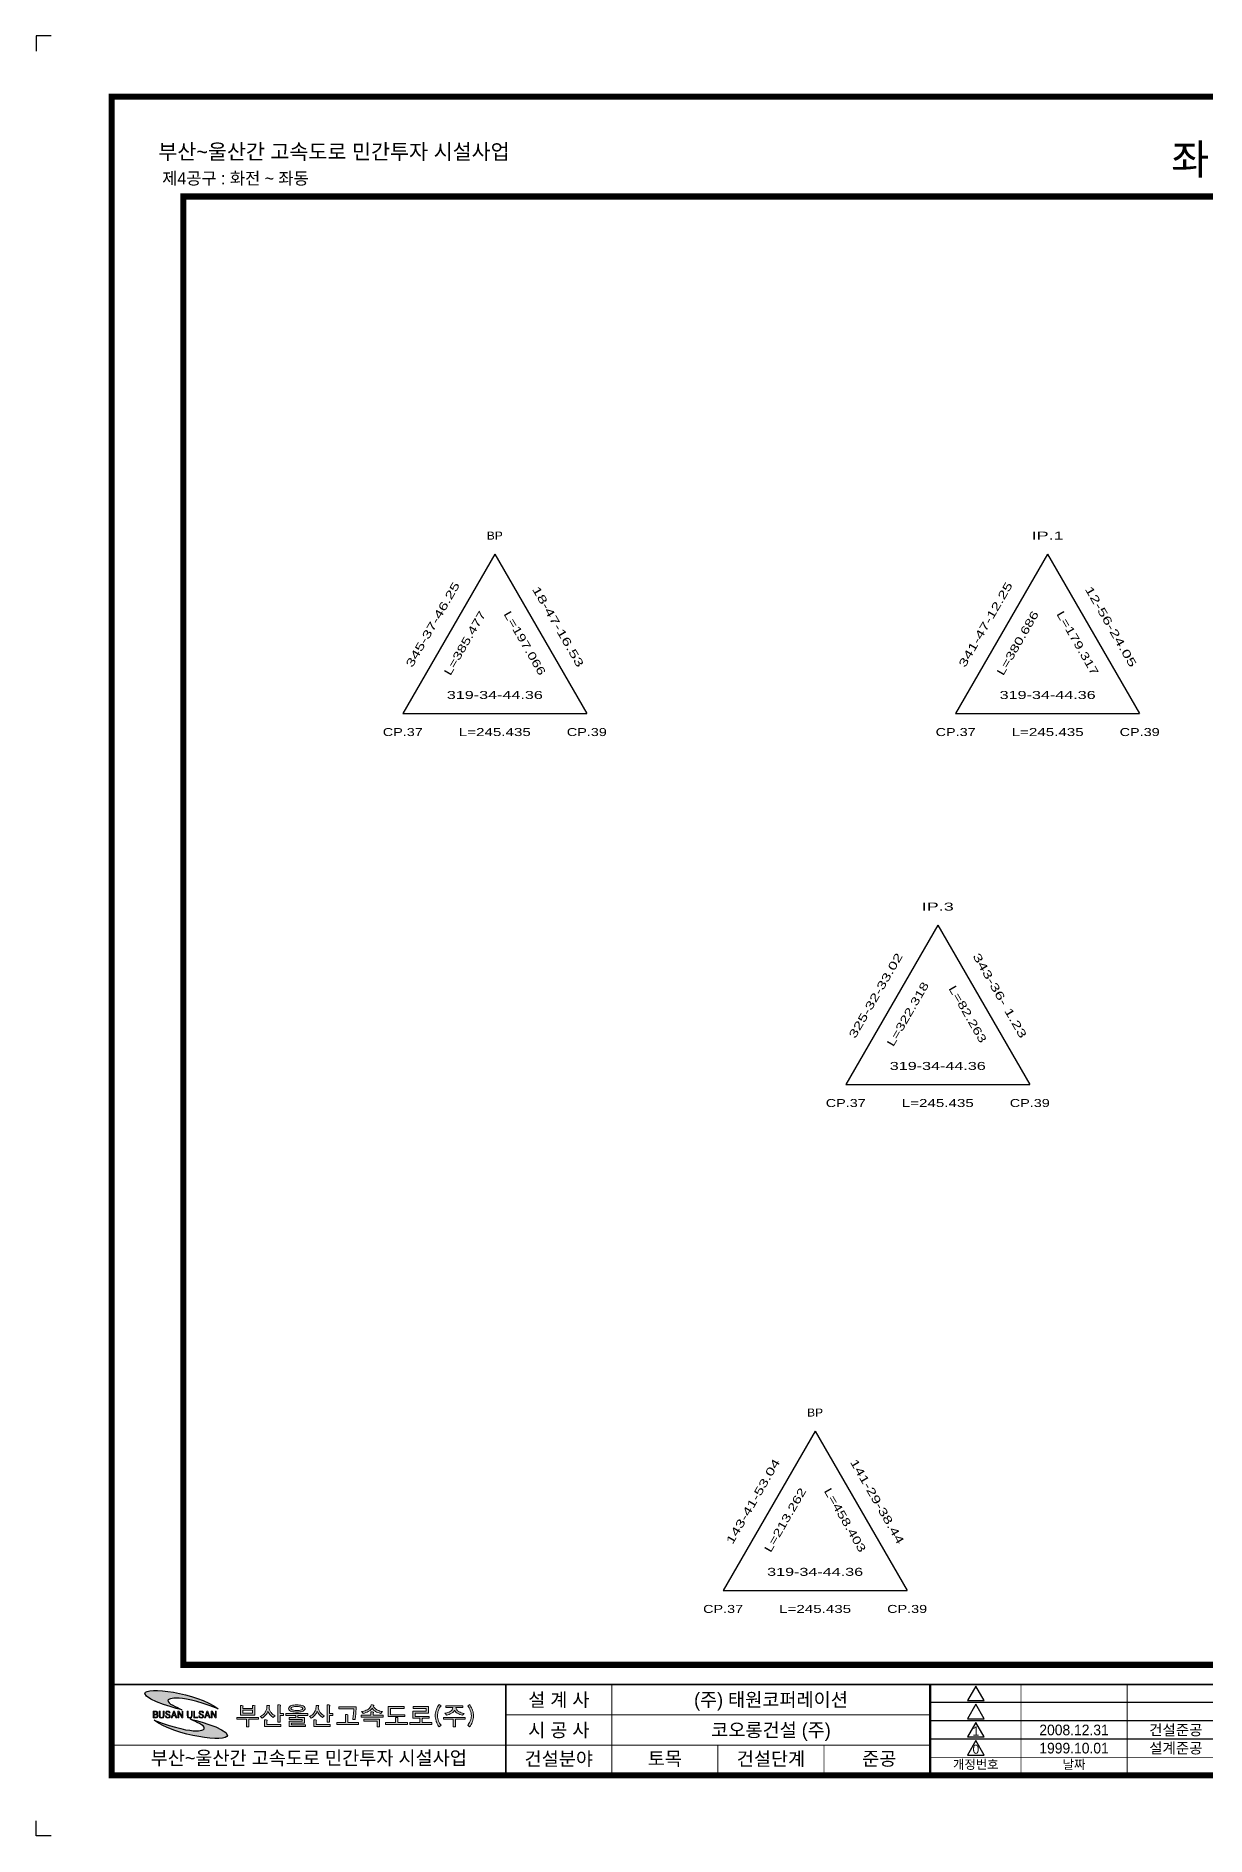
# Model space of a CAD drawing. Header units: millimetres. Extents: x 0 to 841, y 0 to 594.
# Drawn here: x 0 to 386, y 0 to 594 of the extents above; entities that cross this region are included whole.
import ezdxf
from ezdxf.enums import TextEntityAlignment as Align

# ---------------------------------------------------------------- set-up
doc = ezdxf.new("R2010")
doc.units = ezdxf.units.MM
doc.header["$LTSCALE"] = 10
for name, color, linetype in [('CA-TABL-LIN2', 1, 'Continuous'), ('CA-TABL-TEX1', 6, 'Continuous'), ('CA-TABL-TEX2', 3, 'Continuous'), ('CX-BORD', 3, 'Continuous'), ('CX-BORD-LIN1', 4, 'Continuous'), ('CX-BORD-LIN2', 3, 'Continuous'), ('CX-BORD-TEX2', 7, 'Continuous'), ('CX-BORD-TEX3', 6, 'Continuous'), ('CX-MISC', 2, 'Continuous'), ('CZ-LIN1', 7, 'Continuous')]:
    doc.layers.add(name, color=color, linetype=linetype)
doc.styles.add('RP2', font='Dotum.ttf')
doc.styles.add('TB_TEXT', font='Dotum.ttf')
doc.styles.add('TB_WBTXT', font='Dotum.ttf')
doc.styles.add('TB_WMTXT', font='Dotum.ttf')

# ---------------------------------------------------------------- blocks, each defined once
blk = doc.blocks.new('CXGLOGO-EX흑백1')
h = blk.add_hatch(color=74)
edge = h.paths.add_edge_path()
edge.add_spline(control_points=[(3.24, 1.49), (1.67, 2.6), (-1.78, 3.37), (-1.38, 4.71), (-1.38, 4.71), (-1.38, 4.71), (0.38, 7.51), (15.15, 1.88)], knot_values=[0, 0, 0, 0, 0.25, 0.25, 0.25, 0.25, 0.5, 0.5, 0.5, 0.5], degree=3, periodic=0)
edge.add_spline(control_points=[(15.15, 1.88), (8, 7.3), (-8.94, 9.33), (-8.99, 6.91)], knot_values=[0.5, 0.5, 0.5, 0.5, 0.75, 0.75, 0.75, 0.75], degree=3, periodic=0)
edge.add_spline(control_points=[(-8.99, 6.91), (-9.03, 4.5), (3.24, 1.49), (3.24, 1.49)], knot_values=[0.75, 0.75, 0.75, 0.75, 1, 1, 1, 1], degree=3, periodic=0)
h = blk.add_hatch(color=256)
h.paths.add_polyline_path([(11.6, 0.69), (11.94, -0.26), (11.26, -0.26)], flags=16)
h.paths.add_polyline_path([(12.25, -1.14), (12.54, -1.14), (11.73, 1.06), (11.48, 1.06), (10.67, -1.14), (10.96, -1.14), (11.18, -0.49), (12.02, -0.49)])
h.paths.add_polyline_path([(1.54, -1.14), (0.73, 1.06), (0.48, 1.06), (-0.33, -1.14), (-0.04, -1.14), (0.19, -0.49), (1.03, -0.49), (1.25, -1.14)])
h.paths.add_polyline_path([(1.9, -1.14), (2.17, -1.14), (2.17, 0.61), (3.23, -1.14), (3.52, -1.14), (3.52, 1.06), (3.25, 1.06), (3.25, -0.65), (2.21, 1.06), (1.9, 1.06)])
h.paths.add_polyline_path([(5.3, -0.69), (5.27, -0.48), (5.27, 1.06), (5, 1.06), (5, -0.45), (5.03, -0.7), (5.1, -0.9), (5.16, -0.98), (5.32, -1.1), (5.52, -1.17), (5.77, -1.2), (5.79, -1.2), (6.04, -1.17), (6.25, -1.1), (6.41, -1), (6.41, -0.99), (6.53, -0.82), (6.59, -0.61), (6.6, -0.45), (6.6, 1.06), (6.33, 1.06), (6.33, -0.46), (6.29, -0.7), (6.19, -0.86), (6.01, -0.96), (5.79, -0.98), (5.55, -0.94), (5.4, -0.86)])
h.paths.add_polyline_path([(7.36, 1.06), (7.09, 1.06), (7.09, -1.14), (8.47, -1.14), (8.47, -0.93), (7.36, -0.93)])
h.paths.add_polyline_path([(10.02, 1.02), (9.81, 1.08), (9.56, 1.11), (9.56, 1.11), (9.3, 1.08), (9.1, 1.02), (9.01, 0.95), (8.88, 0.78), (8.84, 0.56), (8.84, 0.54), (8.88, 0.31), (9, 0.15), (9.13, 0.06), (9.37, -0.05), (9.48, -0.09), (9.53, -0.11), (9.76, -0.21), (9.83, -0.25), (10, -0.36), (10.06, -0.48), (10.08, -0.62), (10.02, -0.84), (9.94, -0.9), (9.76, -0.97), (9.57, -0.98), (9.32, -0.94), (9.17, -0.86), (9.07, -0.7), (9.04, -0.45), (8.77, -0.45), (8.8, -0.69), (8.87, -0.89), (8.94, -0.99), (9.1, -1.1), (9.31, -1.17), (9.56, -1.2), (9.57, -1.2), (9.84, -1.17), (10.04, -1.12), (10.15, -1.05), (10.28, -0.89), (10.34, -0.68), (10.35, -0.58), (10.32, -0.35), (10.21, -0.18), (10.18, -0.16), (10.05, -0.07), (9.82, 0.03), (9.65, 0.11), (9.38, 0.22), (9.22, 0.31), (9.21, 0.32), (9.13, 0.51), (9.13, 0.57), (9.2, 0.78), (9.25, 0.82), (9.45, 0.89), (9.55, 0.9), (9.78, 0.85), (9.9, 0.77), (10.02, 0.59), (10.05, 0.47), (10.32, 0.47), (10.28, 0.71), (10.17, 0.89), (10.17, 0.9)])
h.paths.add_polyline_path([(12.89, -1.14), (13.16, -1.14), (13.16, 0.61), (14.23, -1.14), (14.52, -1.14), (14.52, 1.06), (14.24, 1.06), (14.24, -0.65), (13.2, 1.06), (12.89, 1.06)])
h.paths.add_polyline_path([(0.27, -0.26), (0.61, 0.69), (0.95, -0.26)], flags=16)
h.paths.add_polyline_path([(-5.98, 0.11), (-5.98, 0.84), (-5.48, 0.84), (-5.24, 0.81), (-5.13, 0.75), (-5.04, 0.57), (-5.04, 0.49), (-5.09, 0.27), (-5.16, 0.19), (-5.34, 0.12), (-5.5, 0.11)], flags=16)
h.paths.add_polyline_path([(-5.98, -0.93), (-5.98, -0.1), (-5.44, -0.1), (-5.2, -0.13), (-5.1, -0.17), (-4.98, -0.33), (-4.96, -0.52), (-5.01, -0.75), (-5.09, -0.85), (-5.27, -0.92), (-5.44, -0.93)], flags=16)
h.paths.add_polyline_path([(-5.12, 1.02), (-5.35, 1.06), (-5.4, 1.06), (-6.25, 1.06), (-6.25, -1.14), (-5.37, -1.14), (-5.12, -1.12), (-4.92, -1.05), (-4.85, -0.99), (-4.74, -0.83), (-4.69, -0.61), (-4.68, -0.52), (-4.72, -0.28), (-4.81, -0.13), (-4.98, 0), (-5.07, 0.03), (-4.88, 0.15), (-4.85, 0.19), (-4.77, 0.39), (-4.76, 0.5), (-4.8, 0.72), (-4.92, 0.9), (-4.94, 0.91)])
h.paths.add_polyline_path([(-3.97, -0.69), (-3.99, -0.48), (-3.99, 1.06), (-4.26, 1.06), (-4.26, -0.45), (-4.24, -0.7), (-4.16, -0.9), (-4.1, -0.98), (-3.95, -1.1), (-3.74, -1.17), (-3.49, -1.2), (-3.48, -1.2), (-3.22, -1.17), (-3.01, -1.1), (-2.86, -1), (-2.85, -0.99), (-2.74, -0.82), (-2.68, -0.61), (-2.66, -0.45), (-2.66, 1.06), (-2.94, 1.06), (-2.94, -0.46), (-2.97, -0.7), (-3.08, -0.86), (-3.26, -0.96), (-3.47, -0.98), (-3.72, -0.94), (-3.87, -0.86)])
h.paths.add_polyline_path([(-0.83, 0.9), (-0.97, 1.02), (-1.18, 1.08), (-1.44, 1.11), (-1.69, 1.08), (-1.89, 1.02), (-1.98, 0.95), (-2.11, 0.78), (-2.16, 0.56), (-2.16, 0.54), (-2.12, 0.31), (-2, 0.15), (-1.86, 0.06), (-1.63, -0.05), (-1.52, -0.09), (-1.47, -0.11), (-1.24, -0.21), (-1.17, -0.25), (-1, -0.36), (-0.93, -0.48), (-0.92, -0.62), (-0.97, -0.84), (-1.05, -0.9), (-1.23, -0.97), (-1.42, -0.98), (-1.67, -0.94), (-1.82, -0.86), (-1.92, -0.7), (-1.96, -0.45), (-2.22, -0.45), (-2.2, -0.69), (-2.12, -0.89), (-2.05, -0.99), (-1.89, -1.1), (-1.69, -1.17), (-1.43, -1.2), (-1.42, -1.2), (-1.16, -1.17), (-0.96, -1.12), (-0.85, -1.05), (-0.71, -0.89), (-0.65, -0.68), (-0.64, -0.58), (-0.68, -0.35), (-0.79, -0.18), (-0.81, -0.16), (-0.95, -0.07), (-1.17, 0.03), (-1.35, 0.11), (-1.61, 0.22), (-1.77, 0.31), (-1.78, 0.32), (-1.86, 0.51), (-1.86, 0.57), (-1.79, 0.78), (-1.74, 0.82), (-1.55, 0.89), (-1.44, 0.9), (-1.22, 0.85), (-1.09, 0.77), (-0.97, 0.59), (-0.95, 0.47), (-0.68, 0.47), (-0.72, 0.71), (-0.82, 0.89)])
h = blk.add_hatch(color=256)
h.paths.add_polyline_path([(63.25, -2.21), (67.68, -2.21), (67.68, -4.14), (68.44, -4.14), (68.44, -1.6), (63.25, -1.6)])
h.paths.add_polyline_path([(74.44, -1.23), (74.5, -1.07), (74.18, -0.99), (73.66, -0.99), (73.66, -2.67), (70.41, -2.67), (70.41, -3.28), (77.61, -3.28), (77.61, -2.67), (74.41, -2.67), (74.41, -1.3)])
h.paths.add_polyline_path([(93.49, -1.61), (96.71, -1.61), (96.71, -0.99), (89.51, -0.99), (89.51, -1.61), (92.73, -1.61), (92.73, -4.14), (93.49, -4.14)])
h.paths.add_polyline_path([(98.53, -1.72), (98.37, -2.14), (98.33, -2.24), (98.14, -2.64), (97.91, -3.02), (97.66, -3.37), (97.51, -3.56), (98.15, -4.08), (98.41, -3.72), (98.64, -3.35), (98.84, -2.96), (99.02, -2.55), (99.1, -2.3), (99.23, -1.88), (99.33, -1.44), (99.4, -1.01), (99.43, -0.57), (99.43, -0.39), (99.41, 0.03), (99.35, 0.47), (99.26, 0.9), (99.13, 1.34), (99.11, 1.39), (98.97, 1.77), (98.79, 2.15), (98.58, 2.55), (98.35, 2.95), (98.16, 3.25), (97.51, 2.85), (97.76, 2.5), (97.99, 2.12), (98.19, 1.72), (98.35, 1.32), (98.51, 0.88), (98.62, 0.44), (98.69, 0.02), (98.72, -0.4), (98.72, -0.42), (98.7, -0.86), (98.63, -1.29)])
h.paths.add_polyline_path([(93.89, 1.53), (93.7, 1.9), (93.59, 2.25), (95.94, 2.25), (95.94, 2.86), (90.28, 2.86), (90.28, 2.25), (92.65, 2.25), (92.53, 1.84), (92.33, 1.47), (92.04, 1.16), (91.73, 0.92), (91.38, 0.74), (91, 0.59), (90.57, 0.47), (90.09, 0.38), (89.95, 0.36), (90.26, 0.07), (90.53, -0.26), (90.95, -0.16), (91.37, -0.02), (91.77, 0.15), (92.15, 0.37), (92.57, 0.66), (92.88, 0.96), (93.09, 1.27), (93.11, 1.32), (93.33, 1.02), (93.63, 0.73), (94.03, 0.44), (94.15, 0.37), (94.54, 0.16), (94.94, -0.02), (95.35, -0.17), (95.77, -0.28), (96, 0.01), (96.29, 0.32), (95.8, 0.42), (95.36, 0.55), (94.97, 0.7), (94.62, 0.88), (94.53, 0.93), (94.17, 1.21)])
h.paths.add_polyline_path([(86.94, -1.7), (87.06, -2.13), (87.12, -2.3), (87.28, -2.72), (87.46, -3.12), (87.67, -3.51), (87.91, -3.88), (88.06, -4.08), (88.71, -3.56), (88.44, -3.21), (88.2, -2.85), (87.98, -2.45), (87.89, -2.24), (87.73, -1.81), (87.61, -1.38), (87.54, -0.96), (87.51, -0.52), (87.51, -0.42), (87.53, -0.01), (87.6, 0.42), (87.7, 0.86), (87.85, 1.3), (87.85, 1.32), (88.03, 1.74), (88.24, 2.13), (88.46, 2.51), (88.71, 2.85), (88.05, 3.25), (87.8, 2.85), (87.57, 2.45), (87.37, 2.06), (87.21, 1.67), (87.1, 1.39), (86.97, 0.95), (86.88, 0.52), (86.82, 0.08), (86.8, -0.35), (86.8, -0.39), (86.81, -0.83), (86.86, -1.26)])
h.paths.add_polyline_path([(79.45, 1.02), (79.45, -1.26), (81.7, -1.26), (81.7, -2.67), (78.45, -2.67), (78.45, -3.28), (85.65, -3.28), (85.65, -2.67), (82.45, -2.67), (82.45, -1.49), (82.46, -1.45), (82.49, -1.41), (82.54, -1.33), (82.55, -1.26), (84.84, -1.26), (84.84, -0.65), (80.21, -0.65), (80.21, 0.42), (84.56, 0.42), (84.56, 2.62), (79.47, 2.62), (79.47, 2), (83.8, 2), (83.8, 1.02)])
h.paths.add_polyline_path([(76.55, 2.56), (71.31, 2.56), (71.31, -0.7), (76.71, -0.7), (76.71, -0.1), (72.08, -0.1), (72.08, 1.94), (76.55, 1.94)])
h.paths.add_polyline_path([(66.12, 0.8), (65.59, 0.8), (65.59, -0.3), (62.37, -0.3), (62.37, -0.9), (69.57, -0.9), (69.57, -0.3), (66.36, -0.3), (66.36, 0.47), (66.39, 0.55), (66.45, 0.71)])
h.paths.add_polyline_path([(66.51, 3.1), (66.13, 3.15), (65.62, 3.15), (65.55, 2.77), (65.38, 2.41), (65.1, 2.07), (64.75, 1.78), (64.42, 1.56), (64.06, 1.38), (63.66, 1.22), (63.23, 1.08), (62.77, 0.98), (62.49, 0.94), (62.76, 0.65), (63.01, 0.34), (63.46, 0.46), (63.9, 0.59), (64.3, 0.74), (64.68, 0.92), (64.87, 1.02), (65.3, 1.3), (65.63, 1.59), (65.88, 1.89), (65.96, 2.01), (66.16, 1.71), (66.45, 1.42), (66.83, 1.14), (67.1, 0.98), (67.47, 0.78), (67.87, 0.62), (68.3, 0.47), (68.73, 0.35), (68.84, 0.33), (69.11, 0.62), (69.42, 0.91), (68.98, 0.98), (68.55, 1.09), (68.14, 1.24), (67.74, 1.41), (67.49, 1.55), (67.05, 1.83), (66.72, 2.14), (66.5, 2.44), (66.43, 2.62), (66.42, 2.8), (66.49, 2.95)])
h.paths.add_polyline_path([(41.14, 1.3), (40.63, 1.32), (40.18, 1.37), (39.79, 1.46), (39.64, 1.51), (39.23, 1.76), (39.15, 1.95), (39.32, 2.24), (39.64, 2.4), (39.99, 2.5), (40.41, 2.56), (40.9, 2.59), (41.14, 2.6), (41.65, 2.58), (42.1, 2.53), (42.48, 2.44), (42.62, 2.4), (43.03, 2.16), (43.12, 1.95), (42.94, 1.67), (42.62, 1.51), (42.27, 1.41), (41.85, 1.34), (41.36, 1.3)], flags=16)
h.paths.add_polyline_path([(41.55, 3.14), (41.14, 3.15), (40.62, 3.13), (40.15, 3.09), (39.72, 3.01), (39.35, 2.9), (39.08, 2.79), (38.67, 2.52), (38.44, 2.21), (38.39, 1.95), (38.48, 1.6), (38.76, 1.31), (39.08, 1.12), (39.42, 0.98), (39.8, 0.87), (40.23, 0.8), (40.71, 0.76), (41.14, 0.75), (41.65, 0.76), (42.12, 0.81), (42.54, 0.89), (42.92, 1), (43.19, 1.12), (43.6, 1.39), (43.83, 1.7), (43.88, 1.95), (43.79, 2.3), (43.51, 2.6), (43.19, 2.79), (42.85, 2.92), (42.47, 3.03), (42.03, 3.1)])
h.paths.add_polyline_path([(47.59, -1.92), (47.27, -1.84), (46.75, -1.84), (46.75, -3.95), (52.12, -3.95), (52.12, -3.34), (47.52, -3.34), (47.52, -2.2), (47.52, -2.14), (47.55, -2.09)])
h.paths.add_polyline_path([(31.34, -1.92), (31.02, -1.84), (30.5, -1.84), (30.5, -3.95), (35.87, -3.95), (35.87, -3.34), (31.27, -3.34), (31.27, -2.2), (31.27, -2.14), (31.29, -2.09)])
h.paths.add_polyline_path([(42.94, -1.66), (42.94, -2.22), (38.57, -2.22), (38.57, -4.04), (43.94, -4.04), (43.94, -3.43), (39.33, -3.43), (39.33, -2.84), (43.7, -2.84), (43.7, -1.05), (41.51, -1.05), (41.51, -0.34), (44.73, -0.34), (44.73, 0.27), (37.53, 0.27), (37.53, -0.34), (40.75, -0.34), (40.75, -1.05), (38.57, -1.05), (38.57, -1.66)])
h.paths.add_polyline_path([(21.28, -0.99), (21.28, -1.61), (24.5, -1.61), (24.5, -4.14), (25.26, -4.14), (25.26, -1.61), (28.48, -1.61), (28.48, -0.99)])
h.paths.add_polyline_path([(51.7, 3.15), (51.16, 3.15), (51.16, -2.53), (51.92, -2.53), (51.92, -0.36), (52.98, -0.36), (52.98, 0.26), (51.92, 0.26), (51.92, 2.67), (51.94, 2.77), (51.98, 2.87), (52.02, 3.07)])
h.paths.add_polyline_path([(48.36, 2.89), (47.98, 2.94), (47.48, 2.94), (47.48, 2.49), (47.44, 2.06), (47.35, 1.64), (47.2, 1.23), (47.01, 0.84), (46.93, 0.69), (46.66, 0.31), (46.37, -0.01), (46.04, -0.29), (45.68, -0.5), (45.32, -0.65), (45.61, -0.92), (45.89, -1.23), (46.26, -0.98), (46.6, -0.71), (46.92, -0.41), (47.04, -0.28), (47.33, 0.08), (47.57, 0.45), (47.76, 0.83), (47.84, 1.05), (48.01, 0.66), (48.24, 0.28), (48.51, -0.08), (48.82, -0.41), (49.15, -0.7), (49.5, -0.96), (49.6, -1.02), (49.91, -0.72), (50.23, -0.43), (49.86, -0.27), (49.51, -0.04), (49.19, 0.26), (48.87, 0.62), (48.84, 0.66), (48.57, 1.07), (48.37, 1.48), (48.26, 1.87), (48.22, 2.19), (48.25, 2.48), (48.33, 2.7)])
h.paths.add_polyline_path([(35.45, 3.15), (34.91, 3.15), (34.91, -2.53), (35.67, -2.53), (35.67, -0.36), (36.73, -0.36), (36.73, 0.26), (35.67, 0.26), (35.67, 2.67), (35.69, 2.77), (35.73, 2.87), (35.77, 3.07)])
h.paths.add_polyline_path([(32.11, 2.89), (31.73, 2.94), (31.23, 2.94), (31.23, 2.49), (31.19, 2.06), (31.09, 1.64), (30.95, 1.23), (30.76, 0.84), (30.68, 0.69), (30.41, 0.31), (30.12, -0.01), (29.79, -0.29), (29.43, -0.5), (29.07, -0.65), (29.36, -0.92), (29.64, -1.23), (30.01, -0.98), (30.35, -0.71), (30.67, -0.41), (30.79, -0.28), (31.08, 0.08), (31.32, 0.45), (31.51, 0.83), (31.59, 1.05), (31.76, 0.66), (31.99, 0.28), (32.26, -0.08), (32.57, -0.41), (32.89, -0.7), (33.25, -0.96), (33.35, -1.02), (33.65, -0.72), (33.97, -0.43), (33.61, -0.27), (33.26, -0.04), (32.93, 0.26), (32.62, 0.62), (32.59, 0.66), (32.32, 1.07), (32.12, 1.48), (32.01, 1.87), (31.97, 2.19), (32, 2.48), (32.08, 2.7)])
h.paths.add_polyline_path([(26.51, 1.39), (26.51, 0.4), (23.29, 0.4), (23.29, 1.39)], flags=16)
h.paths.add_polyline_path([(27.32, 2.66), (27.37, 2.83), (27, 2.91), (26.51, 2.91), (26.51, 2), (23.29, 2), (23.29, 2.58), (23.3, 2.62), (23.33, 2.67), (23.39, 2.83), (22.99, 2.91), (22.53, 2.91), (22.53, -0.21), (27.28, -0.21), (27.28, 2.56), (27.29, 2.62)])
h.paths.add_polyline_path([(58, -0.14), (57.69, -0.06), (57.16, -0.06), (57.16, -2.67), (54.33, -2.67), (54.33, -3.28), (61.53, -3.28), (61.53, -2.67), (57.92, -2.67), (57.92, -0.45), (57.92, -0.39), (57.96, -0.32)])
h.paths.add_polyline_path([(60.7, 2.5), (55.01, 2.5), (55.01, 1.88), (59.93, 1.88), (59.93, 1.55), (59.9, 1.14), (59.86, 0.66), (59.82, 0.12), (59.76, -0.41), (59.7, -0.88), (59.65, -1.29), (59.59, -1.65), (59.59, -1.67), (59.95, -1.69), (60.35, -1.73), (60.41, -1.34), (60.46, -0.92), (60.51, -0.47), (60.56, 0.01), (60.58, 0.23), (60.62, 0.71), (60.65, 1.18), (60.67, 1.62), (60.69, 2.04), (60.7, 2.45)])
h = blk.add_hatch(color=142)
edge = h.paths.add_edge_path()
edge.add_spline(control_points=[(18.21, -6.91), (18.25, -4.5), (5.98, -1.49), (5.98, -1.49)], knot_values=[0.75, 0.75, 0.75, 0.75, 1, 1, 1, 1], degree=3, periodic=0)
edge.add_spline(control_points=[(5.98, -1.49), (7.55, -2.6), (11, -3.37), (10.6, -4.71), (10.6, -4.71), (10.6, -4.71), (8.84, -7.51), (-5.93, -1.88)], knot_values=[0, 0, 0, 0, 0.25, 0.25, 0.25, 0.25, 0.5, 0.5, 0.5, 0.5], degree=3, periodic=0)
edge.add_spline(control_points=[(-5.93, -1.88), (1.22, -7.3), (18.17, -9.33), (18.21, -6.91)], knot_values=[0.5, 0.5, 0.5, 0.5, 0.75, 0.75, 0.75, 0.75], degree=3, periodic=0)
at = {"lineweight": 0}
for points in [[(-5.12, 1.02), (-5.35, 1.06), (-5.4, 1.06), (-6.25, 1.06), (-6.25, -1.14), (-5.37, -1.14), (-5.12, -1.12), (-4.92, -1.05), (-4.85, -0.99), (-4.74, -0.83), (-4.69, -0.61), (-4.68, -0.52), (-4.72, -0.28), (-4.81, -0.13), (-4.98, 0), (-5.07, 0.03), (-4.88, 0.15), (-4.85, 0.19), (-4.77, 0.39), (-4.76, 0.5), (-4.8, 0.72), (-4.92, 0.9), (-4.94, 0.91)], [(-5.98, 0.11), (-5.98, 0.84), (-5.48, 0.84), (-5.24, 0.81), (-5.13, 0.75), (-5.04, 0.57), (-5.04, 0.49), (-5.09, 0.27), (-5.16, 0.19), (-5.34, 0.12), (-5.5, 0.11)], [(-3.97, -0.69), (-3.99, -0.48), (-3.99, 1.06), (-4.26, 1.06), (-4.26, -0.45), (-4.24, -0.7), (-4.16, -0.9), (-4.1, -0.98), (-3.95, -1.1), (-3.74, -1.17), (-3.49, -1.2), (-3.48, -1.2), (-3.22, -1.17), (-3.01, -1.1), (-2.86, -1), (-2.85, -0.99), (-2.74, -0.82), (-2.68, -0.61), (-2.66, -0.45), (-2.66, 1.06), (-2.94, 1.06), (-2.94, -0.46), (-2.97, -0.7), (-3.08, -0.86), (-3.26, -0.96), (-3.47, -0.98), (-3.72, -0.94), (-3.87, -0.86)], [(-0.83, 0.9), (-0.97, 1.02), (-1.18, 1.08), (-1.44, 1.11), (-1.69, 1.08), (-1.89, 1.02), (-1.98, 0.95), (-2.11, 0.78), (-2.16, 0.56), (-2.16, 0.54), (-2.12, 0.31), (-2, 0.15), (-1.86, 0.06), (-1.63, -0.05), (-1.52, -0.09), (-1.47, -0.11), (-1.24, -0.21), (-1.17, -0.25), (-1, -0.36), (-0.93, -0.48), (-0.92, -0.62), (-0.97, -0.84), (-1.05, -0.9), (-1.23, -0.97), (-1.42, -0.98), (-1.67, -0.94), (-1.82, -0.86), (-1.92, -0.7), (-1.96, -0.45), (-1.96, -0.45), (-2.22, -0.45), (-2.2, -0.69), (-2.12, -0.89), (-2.05, -0.99), (-1.89, -1.1), (-1.69, -1.17), (-1.43, -1.2), (-1.42, -1.2), (-1.16, -1.17), (-0.96, -1.12), (-0.85, -1.05), (-0.71, -0.89), (-0.65, -0.68), (-0.64, -0.58), (-0.68, -0.35), (-0.79, -0.18), (-0.81, -0.16), (-0.95, -0.07), (-1.17, 0.03), (-1.35, 0.11), (-1.61, 0.22), (-1.77, 0.31), (-1.78, 0.32), (-1.86, 0.51), (-1.86, 0.57), (-1.79, 0.78), (-1.74, 0.82), (-1.55, 0.89), (-1.44, 0.9), (-1.22, 0.85), (-1.09, 0.77), (-0.97, 0.59), (-0.95, 0.47), (-0.68, 0.47), (-0.72, 0.71), (-0.82, 0.89)], [(1.54, -1.14), (0.73, 1.06), (0.48, 1.06), (-0.33, -1.14), (-0.04, -1.14), (0.19, -0.49), (1.03, -0.49), (1.25, -1.14)], [(0.27, -0.26), (0.61, 0.69), (0.95, -0.26)], [(1.9, -1.14), (2.17, -1.14), (2.17, 0.61), (3.23, -1.14), (3.52, -1.14), (3.52, 1.06), (3.25, 1.06), (3.25, -0.65), (2.21, 1.06), (1.9, 1.06)], [(5.3, -0.69), (5.27, -0.48), (5.27, 1.06), (5, 1.06), (5, -0.45), (5.03, -0.7), (5.1, -0.9), (5.16, -0.98), (5.32, -1.1), (5.52, -1.17), (5.77, -1.2), (5.79, -1.2), (6.04, -1.17), (6.25, -1.1), (6.41, -1), (6.41, -0.99), (6.53, -0.82), (6.59, -0.61), (6.6, -0.45), (6.6, 1.06), (6.33, 1.06), (6.33, -0.46), (6.29, -0.7), (6.19, -0.86), (6.01, -0.96), (5.79, -0.98), (5.55, -0.94), (5.4, -0.86)], [(7.36, 1.06), (7.09, 1.06), (7.09, -1.14), (8.47, -1.14), (8.47, -0.93), (7.36, -0.93)], [(10.02, 1.02), (9.81, 1.08), (9.56, 1.11), (9.56, 1.11), (9.3, 1.08), (9.1, 1.02), (9.01, 0.95), (8.88, 0.78), (8.84, 0.56), (8.84, 0.54), (8.88, 0.31), (9, 0.15), (9.13, 0.06), (9.37, -0.05), (9.48, -0.09), (9.53, -0.11), (9.76, -0.21), (9.83, -0.25), (10, -0.36), (10.06, -0.48), (10.08, -0.62), (10.02, -0.84), (9.94, -0.9), (9.76, -0.97), (9.57, -0.98), (9.32, -0.94), (9.17, -0.86), (9.07, -0.7), (9.04, -0.45), (9.04, -0.45), (8.77, -0.45), (8.8, -0.69), (8.87, -0.89), (8.94, -0.99), (9.1, -1.1), (9.31, -1.17), (9.56, -1.2), (9.57, -1.2), (9.84, -1.17), (10.04, -1.12), (10.15, -1.05), (10.28, -0.89), (10.34, -0.68), (10.35, -0.58), (10.32, -0.35), (10.21, -0.18), (10.18, -0.16), (10.05, -0.07), (9.82, 0.03), (9.65, 0.11), (9.38, 0.22), (9.22, 0.31), (9.21, 0.32), (9.13, 0.51), (9.13, 0.57), (9.2, 0.78), (9.25, 0.82), (9.45, 0.89), (9.55, 0.9), (9.78, 0.85), (9.9, 0.77), (10.02, 0.59), (10.05, 0.47), (10.32, 0.47), (10.28, 0.71), (10.17, 0.89), (10.17, 0.9)], [(12.25, -1.14), (12.54, -1.14), (11.73, 1.06), (11.48, 1.06), (10.67, -1.14), (10.96, -1.14), (11.18, -0.49), (12.02, -0.49)], [(11.6, 0.69), (11.94, -0.26), (11.26, -0.26)], [(12.89, -1.14), (13.16, -1.14), (13.16, 0.61), (14.23, -1.14), (14.52, -1.14), (14.52, 1.06), (14.24, 1.06), (14.24, -0.65), (13.2, 1.06), (12.89, 1.06)], [(27.32, 2.66), (27.37, 2.83), (27, 2.91), (26.51, 2.91), (26.51, 2), (23.29, 2), (23.29, 2.58), (23.3, 2.62), (23.33, 2.67), (23.39, 2.83), (22.99, 2.91), (22.53, 2.91), (22.53, -0.21), (27.28, -0.21), (27.28, 2.56), (27.29, 2.62)], [(26.51, 1.39), (26.51, 0.4), (23.29, 0.4), (23.29, 1.39)], [(32.11, 2.89), (31.73, 2.94), (31.23, 2.94), (31.23, 2.49), (31.19, 2.06), (31.09, 1.64), (30.95, 1.23), (30.76, 0.84), (30.68, 0.69), (30.41, 0.31), (30.12, -0.01), (29.79, -0.29), (29.43, -0.5), (29.07, -0.65), (29.36, -0.92), (29.64, -1.23), (30.01, -0.98), (30.35, -0.71), (30.67, -0.41), (30.79, -0.28), (31.08, 0.08), (31.32, 0.45), (31.51, 0.83), (31.59, 1.05), (31.76, 0.66), (31.99, 0.28), (32.26, -0.08), (32.57, -0.41), (32.89, -0.7), (33.25, -0.96), (33.35, -1.02), (33.65, -0.72), (33.97, -0.43), (33.61, -0.27), (33.26, -0.04), (32.93, 0.26), (32.62, 0.62), (32.59, 0.66), (32.32, 1.07), (32.12, 1.48), (32.01, 1.87), (31.97, 2.19), (32, 2.48), (32.08, 2.7)], [(35.45, 3.15), (34.91, 3.15), (34.91, -2.53), (35.67, -2.53), (35.67, -0.36), (36.73, -0.36), (36.73, 0.26), (35.67, 0.26), (35.67, 2.67), (35.69, 2.77), (35.73, 2.87), (35.77, 3.07)], [(42.94, -1.66), (42.94, -2.22), (38.57, -2.22), (38.57, -4.04), (43.94, -4.04), (43.94, -3.43), (39.33, -3.43), (39.33, -2.84), (43.7, -2.84), (43.7, -1.05), (41.51, -1.05), (41.51, -0.34), (44.73, -0.34), (44.73, 0.27), (37.53, 0.27), (37.53, -0.34), (40.75, -0.34), (40.75, -1.05), (38.57, -1.05), (38.57, -1.66)], [(41.55, 3.14), (41.14, 3.15), (40.62, 3.13), (40.15, 3.09), (39.72, 3.01), (39.35, 2.9), (39.08, 2.79), (38.67, 2.52), (38.44, 2.21), (38.39, 1.95), (38.48, 1.6), (38.76, 1.31), (39.08, 1.12), (39.42, 0.98), (39.8, 0.87), (40.23, 0.8), (40.71, 0.76), (41.14, 0.75), (41.65, 0.76), (42.12, 0.81), (42.54, 0.89), (42.92, 1), (43.19, 1.12), (43.6, 1.39), (43.83, 1.7), (43.88, 1.95), (43.79, 2.3), (43.51, 2.6), (43.19, 2.79), (42.85, 2.92), (42.47, 3.03), (42.03, 3.1)], [(41.14, 1.3), (40.63, 1.32), (40.18, 1.37), (39.79, 1.46), (39.64, 1.51), (39.23, 1.76), (39.15, 1.95), (39.32, 2.24), (39.64, 2.4), (39.99, 2.5), (40.41, 2.56), (40.9, 2.59), (41.14, 2.6), (41.65, 2.58), (42.1, 2.53), (42.48, 2.44), (42.62, 2.4), (43.03, 2.16), (43.12, 1.95), (42.94, 1.67), (42.62, 1.51), (42.27, 1.41), (41.85, 1.34), (41.36, 1.3)], [(48.36, 2.89), (47.98, 2.94), (47.48, 2.94), (47.48, 2.49), (47.44, 2.06), (47.35, 1.64), (47.2, 1.23), (47.01, 0.84), (46.93, 0.69), (46.66, 0.31), (46.37, -0.01), (46.04, -0.29), (45.68, -0.5), (45.32, -0.65), (45.61, -0.92), (45.89, -1.23), (46.26, -0.98), (46.6, -0.71), (46.92, -0.41), (47.04, -0.28), (47.33, 0.08), (47.57, 0.45), (47.76, 0.83), (47.84, 1.05), (48.01, 0.66), (48.24, 0.28), (48.51, -0.08), (48.82, -0.41), (49.15, -0.7), (49.5, -0.96), (49.6, -1.02), (49.91, -0.72), (50.23, -0.43), (49.86, -0.27), (49.51, -0.04), (49.19, 0.26), (48.87, 0.62), (48.84, 0.66), (48.57, 1.07), (48.37, 1.48), (48.26, 1.87), (48.22, 2.19), (48.25, 2.48), (48.33, 2.7)], [(51.7, 3.15), (51.16, 3.15), (51.16, -2.53), (51.92, -2.53), (51.92, -0.36), (52.98, -0.36), (52.98, 0.26), (51.92, 0.26), (51.92, 2.67), (51.94, 2.77), (51.98, 2.87), (52.02, 3.07)], [(60.7, 2.5), (55.01, 2.5), (55.01, 1.88), (59.93, 1.88), (59.93, 1.55), (59.9, 1.14), (59.86, 0.66), (59.82, 0.12), (59.76, -0.41), (59.7, -0.88), (59.65, -1.29), (59.59, -1.65), (59.59, -1.67), (59.95, -1.69), (60.35, -1.73), (60.41, -1.34), (60.46, -0.92), (60.51, -0.47), (60.56, 0.01), (60.58, 0.23), (60.62, 0.71), (60.65, 1.18), (60.67, 1.62), (60.69, 2.04), (60.7, 2.45)], [(66.12, 0.8), (65.59, 0.8), (65.59, -0.3), (62.37, -0.3), (62.37, -0.9), (69.57, -0.9), (69.57, -0.3), (66.36, -0.3), (66.36, 0.47), (66.39, 0.55), (66.45, 0.71)], [(66.51, 3.1), (66.13, 3.15), (65.62, 3.15), (65.55, 2.77), (65.38, 2.41), (65.1, 2.07), (64.75, 1.78), (64.42, 1.56), (64.06, 1.38), (63.66, 1.22), (63.23, 1.08), (62.77, 0.98), (62.49, 0.94), (62.76, 0.65), (63.01, 0.34), (63.46, 0.46), (63.9, 0.59), (64.3, 0.74), (64.68, 0.92), (64.87, 1.02), (65.3, 1.3), (65.63, 1.59), (65.88, 1.89), (65.96, 2.01), (66.16, 1.71), (66.45, 1.42), (66.83, 1.14), (67.1, 0.98), (67.47, 0.78), (67.87, 0.62), (68.3, 0.47), (68.73, 0.35), (68.84, 0.33), (69.11, 0.62), (69.42, 0.91), (68.98, 0.98), (68.55, 1.09), (68.14, 1.24), (67.74, 1.41), (67.49, 1.55), (67.05, 1.83), (66.72, 2.14), (66.5, 2.44), (66.43, 2.62), (66.42, 2.8), (66.49, 2.95)], [(76.55, 2.56), (71.31, 2.56), (71.31, -0.7), (76.71, -0.7), (76.71, -0.1), (72.08, -0.1), (72.08, 1.94), (76.55, 1.94)], [(79.45, 1.02), (79.45, -1.26), (81.7, -1.26), (81.7, -2.67), (78.45, -2.67), (78.45, -3.28), (85.65, -3.28), (85.65, -2.67), (82.45, -2.67), (82.45, -1.49), (82.46, -1.45), (82.49, -1.41), (82.54, -1.33), (82.55, -1.26), (84.84, -1.26), (84.84, -0.65), (80.21, -0.65), (80.21, 0.42), (84.56, 0.42), (84.56, 2.62), (79.47, 2.62), (79.47, 2), (83.8, 2), (83.8, 1.02)], [(86.94, -1.7), (87.06, -2.13), (87.12, -2.3), (87.28, -2.72), (87.46, -3.12), (87.67, -3.51), (87.91, -3.88), (88.06, -4.08), (88.71, -3.56), (88.44, -3.21), (88.2, -2.85), (87.98, -2.45), (87.89, -2.24), (87.73, -1.81), (87.61, -1.38), (87.54, -0.96), (87.51, -0.52), (87.51, -0.42), (87.53, -0.01), (87.6, 0.42), (87.7, 0.86), (87.85, 1.3), (87.85, 1.32), (88.03, 1.74), (88.24, 2.13), (88.46, 2.51), (88.71, 2.85), (88.05, 3.25), (87.8, 2.85), (87.57, 2.45), (87.37, 2.06), (87.21, 1.67), (87.1, 1.39), (86.97, 0.95), (86.88, 0.52), (86.82, 0.08), (86.8, -0.35), (86.8, -0.39), (86.81, -0.83), (86.86, -1.26)], [(93.89, 1.53), (93.7, 1.9), (93.59, 2.25), (95.94, 2.25), (95.94, 2.86), (90.28, 2.86), (90.28, 2.25), (92.65, 2.25), (92.53, 1.84), (92.33, 1.47), (92.04, 1.16), (91.73, 0.92), (91.38, 0.74), (91, 0.59), (90.57, 0.47), (90.09, 0.38), (89.95, 0.36), (90.26, 0.07), (90.53, -0.26), (90.95, -0.16), (91.37, -0.02), (91.77, 0.15), (92.15, 0.37), (92.57, 0.66), (92.88, 0.96), (93.09, 1.27), (93.11, 1.32), (93.33, 1.02), (93.63, 0.73), (94.03, 0.44), (94.15, 0.37), (94.54, 0.16), (94.94, -0.02), (95.35, -0.17), (95.77, -0.28), (96, 0.01), (96.29, 0.32), (95.8, 0.42), (95.36, 0.55), (94.97, 0.7), (94.62, 0.88), (94.53, 0.93), (94.17, 1.21)], [(98.53, -1.72), (98.37, -2.14), (98.33, -2.24), (98.14, -2.64), (97.91, -3.02), (97.66, -3.37), (97.51, -3.56), (98.15, -4.08), (98.41, -3.72), (98.64, -3.35), (98.84, -2.96), (99.02, -2.55), (99.1, -2.3), (99.23, -1.88), (99.33, -1.44), (99.4, -1.01), (99.43, -0.57), (99.43, -0.39), (99.41, 0.03), (99.35, 0.47), (99.26, 0.9), (99.13, 1.34), (99.11, 1.39), (98.97, 1.77), (98.79, 2.15), (98.58, 2.55), (98.35, 2.95), (98.16, 3.25), (97.51, 2.85), (97.76, 2.5), (97.99, 2.12), (98.19, 1.72), (98.35, 1.32), (98.51, 0.88), (98.62, 0.44), (98.69, 0.02), (98.72, -0.4), (98.72, -0.42), (98.7, -0.86), (98.63, -1.29)], [(-5.98, -0.93), (-5.98, -0.1), (-5.44, -0.1), (-5.2, -0.13), (-5.1, -0.17), (-4.98, -0.33), (-4.96, -0.52), (-5.01, -0.75), (-5.09, -0.85), (-5.27, -0.92), (-5.44, -0.93)], [(21.28, -0.99), (21.28, -1.61), (24.5, -1.61), (24.5, -4.14), (25.26, -4.14), (25.26, -1.61), (28.48, -1.61), (28.48, -0.99)], [(31.34, -1.92), (31.02, -1.84), (30.5, -1.84), (30.5, -3.95), (35.87, -3.95), (35.87, -3.34), (31.27, -3.34), (31.27, -2.2), (31.27, -2.14), (31.29, -2.09)], [(47.59, -1.92), (47.27, -1.84), (46.75, -1.84), (46.75, -3.95), (52.12, -3.95), (52.12, -3.34), (47.52, -3.34), (47.52, -2.2), (47.52, -2.14), (47.55, -2.09)], [(58, -0.14), (57.69, -0.06), (57.16, -0.06), (57.16, -2.67), (54.33, -2.67), (54.33, -3.28), (61.53, -3.28), (61.53, -2.67), (57.92, -2.67), (57.92, -0.45), (57.92, -0.39), (57.96, -0.32)], [(63.25, -2.21), (67.68, -2.21), (67.68, -4.14), (68.44, -4.14), (68.44, -1.6), (63.25, -1.6)], [(74.44, -1.23), (74.5, -1.07), (74.18, -0.99), (73.66, -0.99), (73.66, -2.67), (70.41, -2.67), (70.41, -3.28), (77.61, -3.28), (77.61, -2.67), (74.41, -2.67), (74.41, -1.3)], [(93.49, -1.61), (96.71, -1.61), (96.71, -0.99), (89.51, -0.99), (89.51, -1.61), (92.73, -1.61), (92.73, -4.14), (93.49, -4.14)]]:
    blk.add_lwpolyline(points, close=True, dxfattribs=at)
blk.add_lwpolyline([(-1.44, 1.11), (-1.44, 1.11)], dxfattribs=at)
at = {"color": 74}
blk.add_open_spline([(3.24, 1.49), (1.67, 2.6), (-1.78, 3.37), (-1.38, 4.71), (-1.38, 4.71), (-1.38, 4.71), (0.38, 7.51), (15.15, 1.88), (15.15, 1.88), (8, 7.3), (-8.94, 9.33), (-8.99, 6.91), (-8.99, 6.91), (-9.03, 4.5), (3.24, 1.49), (3.24, 1.49)], degree=3, knots=[0, 0, 0, 0, 0.25, 0.25, 0.25, 0.25, 0.5, 0.5, 0.5, 0.5, 0.75, 0.75, 0.75, 0.75, 1, 1, 1, 1], dxfattribs=at)
at = {"color": 142}
blk.add_open_spline([(5.98, -1.49), (7.55, -2.6), (11, -3.37), (10.6, -4.71), (10.6, -4.71), (10.6, -4.71), (8.84, -7.51), (-5.93, -1.88), (-5.93, -1.88), (1.22, -7.3), (18.17, -9.33), (18.21, -6.91), (18.21, -6.91), (18.25, -4.5), (5.98, -1.49), (5.98, -1.49)], degree=3, knots=[0, 0, 0, 0, 0.25, 0.25, 0.25, 0.25, 0.5, 0.5, 0.5, 0.5, 0.75, 0.75, 0.75, 0.75, 1, 1, 1, 1], dxfattribs=at)
blk = doc.blocks.new('CXBLKA1-KHCA-부산~울산409_K2H')
at = {"layer": 'CX-BORD-LIN1', "const_width": 2}
blk.add_lwpolyline([(821, 20), (25, 20), (25, 574), (821, 574)], close=True, dxfattribs=at)
at = {"layer": 'CX-BORD-LIN1'}
for points, const_width in [([(821, 50), (25, 50)], 0.6), ([(155, 20), (155, 50)], 0.6), ([(190, 20), (190, 50)], 0.3), ([(295, 20), (295, 50)], 0.8), ([(295, 20), (295, 50)], 0.6), ([(325, 20), (325, 50)], 0.3), ([(360, 20), (360, 50)], 0.3), ([(591, 26), (295, 26)], 0.2)]:
    blk.add_lwpolyline(points, dxfattribs=dict(at, const_width=const_width))
for points in [[(310.08, 49.47), (307.34, 44.71), (312.83, 44.71)], [(310.08, 43.47), (307.34, 38.71), (312.83, 38.71)], [(310.08, 37.47), (307.34, 32.71), (312.83, 32.71)], [(310.08, 31.47), (307.34, 26.71), (312.83, 26.71)]]:
    blk.add_lwpolyline(points, close=True, dxfattribs=at)
at = {"layer": 'CX-BORD-LIN2'}
for points in [[(591, 44), (295, 44)], [(591, 38), (295, 38)], [(591, 32), (295, 32)]]:
    blk.add_lwpolyline(points, dxfattribs=at)
at = {"layer": 'CX-BORD-LIN2', "const_width": 0.3}
for points in [[(295, 40), (155, 40)], [(295, 30), (25, 30)], [(225, 20), (225, 30)], [(260, 20), (260, 30)]]:
    blk.add_lwpolyline(points, dxfattribs=at)
at = {"layer": 'CX-MISC'}
for points in [[(5, 594), (0, 594), (0, 589)], [(5, 0), (0, 0), (0, 5)]]:
    blk.add_lwpolyline(points, dxfattribs=at)
blk.add_blockref('CXGLOGO-EX흑백1', (44.93, 40.12), dxfattribs=at)
at = {"layer": 'CX-BORD-LIN1', "style": 'TB_TEXT'}
for tag, height, p in [('TR_RNUM4', 3, (310.11, 46.64)), ('TR_RDAT4', 3.5, (342.5, 47)), ('TR_DGN4', 3.5, (484.12, 47)), ('TR_CHK4', 3.5, (524.12, 47)), ('TR_APP4', 3.5, (564.12, 47)), ('TR_RNUM3', 3, (310.11, 40.64)), ('TR_RDAT3', 3.5, (342.5, 41)), ('TR_DGN3', 3.5, (484.12, 41)), ('TR_CHK3', 3.5, (524.12, 41)), ('TR_APP3', 3.5, (564.12, 41)), ('TR_RNUM2', 3, (310.11, 34.64)), ('TR_RDAT2', 3.5, (342.5, 35)), ('TR_DGN2', 3.5, (484.12, 35)), ('TR_CHK2', 3.5, (524.12, 35)), ('TR_APP2', 3.5, (564.12, 35)), ('TR_RNUM1', 3, (310.11, 28.64)), ('TR_RDAT1', 3.5, (342.5, 29)), ('TR_DGN1', 3.5, (484.12, 29)), ('TR_CHK1', 3.5, (524.12, 29)), ('TR_APP1', 3.5, (564.12, 29))]:
    blk.add_attdef(tag, text='', height=height, dxfattribs=at).set_placement(p, align=Align.MIDDLE_CENTER)
for tag, p in [('TR_RCON4', (367.3, 47)), ('TR_RCON3', (367.3, 41)), ('TR_RCON2', (367.3, 35)), ('TR_RCON1', (367.3, 29))]:
    blk.add_attdef(tag, text='', height=3.5, dxfattribs=at).set_placement(p, align=Align.MIDDLE_LEFT)
at = {"layer": 'CX-BORD-LIN2', "style": 'TB_TEXT'}
blk.add_attdef('TD_VERSION', text='', height=3, rotation=90, dxfattribs=at).set_placement((825.5, 68.01), align=Align.MIDDLE_CENTER)
at = {"layer": 'CX-BORD-TEX2', "style": 'TB_WMTXT'}
for tag, height, p in [('TB_CNAME', 5, (40.34, 551.83)), ('TB_CSCOP', 4, (41.63, 543.83))]:
    blk.add_attdef(tag, text='', height=height, dxfattribs=at).set_placement(p, align=Align.BOTTOM_LEFT)
at = {"layer": 'CX-BORD-TEX2', "style": 'TB_WBTXT'}
for tag, height, p in [('TB_MTITIL', 10, (423, 553.33)), ('TB_STITL', 7, (423, 538.33))]:
    blk.add_attdef(tag, text='', height=height, dxfattribs=at).set_placement(p, align=Align.MIDDLE_CENTER)
at = {"layer": 'CX-BORD-TEX3', "style": 'TB_TEXT'}
for s, height, p in [('설 계 사', 4.5, (172.5, 45)), ('시 공 사', 4.5, (172.5, 35)), ('건설분야', 4.5, (172.5, 25.53)), ('건설단계', 4.5, (242.5, 25.53)), ('개정번호', 3, (310.08, 23.66)), ('날짜', 3, (342.5, 23.66))]:
    blk.add_text(s, height=height, dxfattribs=at).set_placement(p, align=Align.MIDDLE)
for tag, height, p in [('TD_DCOMP', 4.5, (242.5, 45)), ('TD_CSECT', 4.5, (636, 45)), ('TD_DNAME_TOP', 4.5, (780, 45)), ('TD_CCOMP', 4.5, (242.5, 35)), ('TD_HSCAL', 4.5, (651.7, 35.24)), ('TD_VSCAL', 4.5, (680.78, 35.24)), ('TD_DNAME_MAIN', 4.5, (780, 39.01)), ('TD_DNAME_BOT', 3, (780, 33.65)), ('TD_CNAME', 4.5, (90, 25.75)), ('TD_FIELD', 4.5, (207.5, 25.53)), ('TD_CSTEP', 4.5, (278.24, 25.53)), ('TD_DWGCODE', 4.5, (666, 25.39)), ('TD_DWGNO', 4.5, (780, 25.39))]:
    blk.add_attdef(tag, text='', height=height, dxfattribs=at).set_placement(p, align=Align.MIDDLE_CENTER)
at = {"layer": 'CX-BORD-TEX3', "style": 'TB_TEXT', "width": 0.9}
blk.add_attdef('TD_CDIST', text='', height=4, dxfattribs=at).set_placement((681, 45), align=Align.MIDDLE_CENTER)

msp = doc.modelspace()

# ---------------------------------------------------------------- linework, layer by layer
at = {"layer": 'CA-TABL-LIN2', "linetype": 'Continuous'}
for p, q in [((151.38, 423.01), (121.02, 370.42)), ((151.38, 423.01), (181.74, 370.42)), ((333.79, 423.01), (303.43, 370.42)), ((333.79, 423.01), (364.15, 370.42)), ((121.02, 370.42), (181.74, 370.42)), ((303.43, 370.42), (364.15, 370.42)), ((297.53, 300.58), (267.17, 248)), ((297.53, 300.58), (327.89, 248)), ((267.17, 248), (327.89, 248)), ((257.07, 133.63), (226.71, 81.05)), ((257.07, 133.63), (287.43, 81.05)), ((226.71, 81.05), (287.43, 81.05))]:
    msp.add_line(p, q, dxfattribs=at)
at = {"layer": 'CZ-LIN1'}
msp.add_lwpolyline([(48.65, 541.03, 2, 2, 0), (48.65, 56.49, 2, 2, 0), (799.09, 56.49, 2, 2, 0), (799.09, 541.03, 2, 2, 0)], format="xyseb", close=True, dxfattribs=at)

# ---------------------------------------------------------------- block references
at = {"layer": 'CX-BORD'}
ref = msp.add_blockref('CXBLKA1-KHCA-부산~울산409_K2H', (0, 0), dxfattribs=at)
ref.add_attrib('TB_MTITIL', '좌 표 전 개 도 (6)', dxfattribs={"layer": 'CX-BORD-TEX2', "height": 10, "style": 'TB_WBTXT'}).set_placement((423, 553.33), align=Align.MIDDLE_CENTER)
ref.add_attrib('TB_CNAME', '부산~울산간 고속도로 민간투자 시설사업', dxfattribs={"layer": 'CX-BORD-TEX2', "height": 5, "style": 'TB_WMTXT'}).set_placement((40.34, 551.83), align=Align.BOTTOM_LEFT)
ref.add_attrib('TB_CSCOP', '제4공구 : 화전 ~ 좌동', dxfattribs={"layer": 'CX-BORD-TEX2', "height": 4, "style": 'TB_WMTXT'}).set_placement((41.63, 543.83), align=Align.BOTTOM_LEFT)
ref.add_attrib('TD_CNAME', '부산~울산간 고속도로 민간투자 시설사업', dxfattribs={"layer": 'CX-BORD-TEX3', "height": 4.5, "style": 'TB_TEXT'}).set_placement((90, 25.75), align=Align.MIDDLE_CENTER)
ref.add_attrib('TD_DCOMP', '(주) 태원코퍼레이션', dxfattribs={"layer": 'CX-BORD-TEX3', "height": 4.5, "style": 'TB_TEXT'}).set_placement((242.5, 45), align=Align.MIDDLE_CENTER)
ref.add_attrib('TD_CCOMP', '코오롱건설 (주)', dxfattribs={"layer": 'CX-BORD-TEX3', "height": 4.5, "style": 'TB_TEXT'}).set_placement((242.5, 35), align=Align.MIDDLE_CENTER)
ref.add_attrib('TD_FIELD', '토목', dxfattribs={"layer": 'CX-BORD-TEX3', "height": 4.5, "style": 'TB_TEXT'}).set_placement((207.5, 25.53), align=Align.MIDDLE_CENTER)
ref.add_attrib('TD_CSTEP', '준공', dxfattribs={"layer": 'CX-BORD-TEX3', "height": 4.5, "style": 'TB_TEXT'}).set_placement((278.24, 25.53), align=Align.MIDDLE_CENTER)
ref.add_attrib('TR_RNUM1', '0', dxfattribs={"layer": 'CX-BORD-LIN1', "height": 3, "style": 'TB_TEXT'}).set_placement((310.11, 28.64), align=Align.MIDDLE_CENTER)
ref.add_attrib('TR_RDAT1', '1999.10.01', dxfattribs={"layer": 'CX-BORD-LIN1', "height": 3.5, "style": 'TB_TEXT'}).set_placement((342.5, 29), align=Align.MIDDLE_CENTER)
ref.add_attrib('TR_RCON1', '설계준공', dxfattribs={"layer": 'CX-BORD-LIN1', "height": 3.5, "style": 'TB_TEXT'}).set_placement((367.3, 29), align=Align.MIDDLE_LEFT)
ref.add_attrib('TR_RNUM2', '1', dxfattribs={"layer": 'CX-BORD-LIN1', "height": 3, "style": 'TB_TEXT'}).set_placement((310.11, 34.64), align=Align.MIDDLE_CENTER)
ref.add_attrib('TR_RDAT2', '2008.12.31', dxfattribs={"layer": 'CX-BORD-LIN1', "height": 3.5, "style": 'TB_TEXT'}).set_placement((342.5, 35), align=Align.MIDDLE_CENTER)
ref.add_attrib('TR_RCON2', '건설준공', dxfattribs={"layer": 'CX-BORD-LIN1', "height": 3.5, "style": 'TB_TEXT'}).set_placement((367.3, 35), align=Align.MIDDLE_LEFT)

# ---------------------------------------------------------------- texts
at = {"layer": 'CA-TABL-TEX1', "style": 'RP2'}
for s, width, p, p2 in [('BP', 1.088626, (148.74, 427.81), (154.02, 427.81)), ('IP.1', 1.549133, (328.51, 427.81), (339.07, 427.81)), ('CP.37', 1.239072, (114.42, 362.98), (127.62, 362.98)), ('CP.39', 1.239072, (175.14, 362.98), (188.34, 362.98)), ('CP.37', 1.239072, (296.83, 362.98), (310.03, 362.98)), ('CP.39', 1.239072, (357.55, 362.98), (370.75, 362.98)), ('IP.3', 1.549133, (292.25, 305.38), (302.81, 305.38)), ('CP.37', 1.239072, (260.57, 240.56), (273.77, 240.56)), ('CP.39', 1.239072, (321.29, 240.56), (334.49, 240.56)), ('BP', 1.088626, (254.43, 138.43), (259.71, 138.43)), ('CP.37', 1.239072, (220.11, 73.61), (233.31, 73.61)), ('CP.39', 1.239072, (280.83, 73.61), (294.03, 73.61))]:
    msp.add_text(s, height=2.64, dxfattribs=dict(at, width=width)).set_placement(p, p2, align=Align.FIT)
at = {"layer": 'CA-TABL-TEX2', "style": 'RP2'}
for s, rotation, width, p, p2 in [('345-37-46.25', 60, 1.269777, (124.13, 385.4), (139.97, 412.84)), (' 18-47-16.53', 300, 1.318033, (162.8, 412.84), (178.64, 385.4)), ('341-47-12.25', 60, 1.269777, (306.53, 385.4), (322.37, 412.84)), (' 12-56-24.05', 300, 1.318033, (345.21, 412.84), (361.05, 385.4)), ('L=385.477', 60, 1.296014, (136.71, 382.71), (148.59, 403.29)), ('L=197.066', 300, 1.296014, (154.18, 403.29), (166.06, 382.71)), ('L=380.686', 60, 1.296014, (319.11, 382.71), (330.99, 403.29)), ('L=179.317', 300, 1.296014, (336.59, 403.29), (348.47, 382.71)), ('325-32-33.02', 60, 1.269777, (270.27, 262.97), (286.11, 290.41)), ('343-36- 1.23', 300, 1.318033, (308.95, 290.41), (324.79, 262.97)), ('L=322.318', 60, 1.296014, (282.85, 260.28), (294.73, 280.86)), ('L=82.263', 300, 1.304136, (300.99, 279.72), (311.55, 261.43)), ('143-41-53.04', 60, 1.269777, (229.81, 96.02), (245.65, 123.46)), ('141-29-38.44', 300, 1.269777, (268.48, 123.46), (284.32, 96.02)), ('L=213.262', 60, 1.296014, (242.39, 93.33), (254.27, 113.91)), ('L=458.403', 300, 1.296014, (259.86, 113.91), (271.74, 93.33))]:
    msp.add_text(s, height=2.64, rotation=rotation, dxfattribs=dict(at, width=width)).set_placement(p, p2, align=Align.FIT)
for s, width, p, p2 in [('319-34-44.36', 1.269777, (135.54, 375.22), (167.22, 375.22)), ('319-34-44.36', 1.269777, (317.95, 375.22), (349.63, 375.22)), ('L=245.435', 1.296014, (139.5, 362.98), (163.26, 362.98)), ('L=245.435', 1.296014, (321.91, 362.98), (345.67, 362.98)), ('319-34-44.36', 1.269777, (281.69, 252.8), (313.37, 252.8)), ('L=245.435', 1.296014, (285.65, 240.56), (309.41, 240.56)), ('319-34-44.36', 1.269777, (241.23, 85.85), (272.91, 85.85)), ('L=245.435', 1.296014, (245.19, 73.61), (268.95, 73.61))]:
    msp.add_text(s, height=2.64, dxfattribs=dict(at, width=width)).set_placement(p, p2, align=Align.FIT)

doc.saveas('drawing.dxf')
